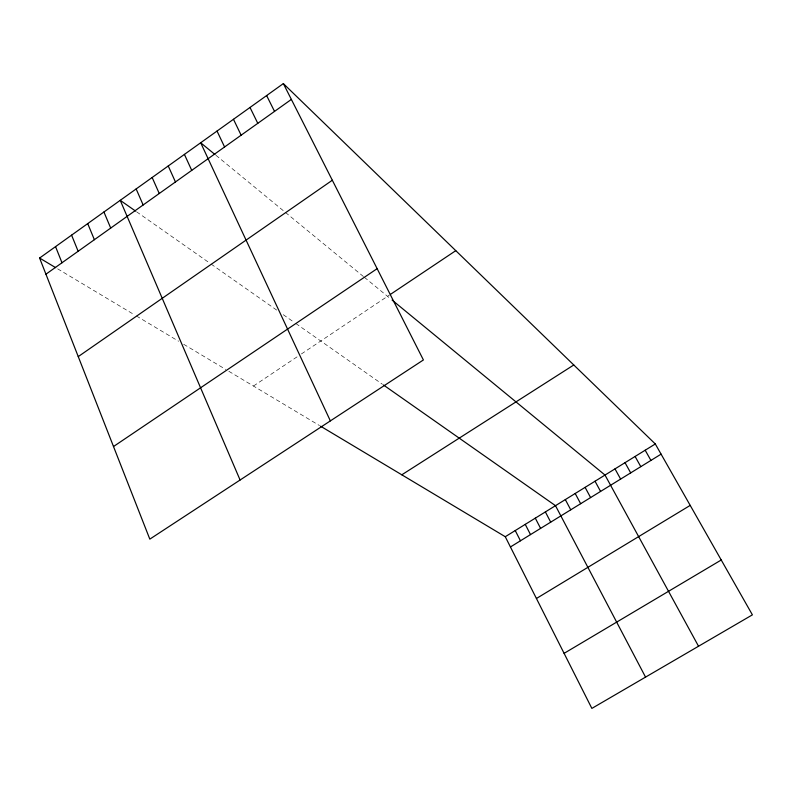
<?xml version="1.0" encoding="UTF-8"?>
<svg xmlns="http://www.w3.org/2000/svg" width="792" height="792" viewBox="0 0 792 792"><rect width="100%" height="100%" fill="white"/><g stroke="black" fill="none" stroke-linecap="round" stroke-linejoin="round"><path stroke-width="0.59" stroke-dasharray="3.96 2.97" d="M253.46 386.031L297.525 356.548M301.386 353.965L389.466 295.03M57.608 268.825L134.313 314.731M136.343 315.939L178.645 341.253M183.665 344.263L225.77 369.458M228.809 371.28L319.542 425.581M136.551 211.771L210.127 263.389M211.078 264.053L277.339 310.543M283.249 314.681L293.901 322.156M295.822 323.502L382.506 384.318M215.919 155.281L284.566 211.702M285.447 212.434L363.449 276.537M364.35 277.269L390.268 298.574"/><path stroke-width="1.19" d="M283.348 83.596L423.403 359.954L149.817 539.134L39.6 258.043L283.348 83.596L655.301 443.965L752.4 614.849L591.862 708.404L505.266 536.719L320.582 426.195M45.936 274.2L291.367 99.416M78.25 356.608L332.323 180.239M113.513 446.53L377.14 268.666M390.436 294.386L455.786 250.658M401.811 474.804L573.784 364.983M505.266 536.719L655.301 443.965M510.434 546.965L661.092 454.153M536.422 598.495L690.208 505.395M564.092 653.351L721.235 560.003M39.6 258.043L55.648 267.647M135.551 211.068L120.236 200.326L240.085 480.011M383.477 385.001L555.489 505.672L645.549 677.12M214.978 154.509L200.683 142.758L330.363 420.889M392.089 300.069L605.009 475.061L698.534 646.242M645.183 450.222L650.925 460.409M635.095 456.459L640.797 466.656M625.027 462.677L630.689 472.873M614.998 468.874L620.621 479.081M595.039 481.219L600.574 491.426M585.11 487.357L590.594 497.574M575.2 493.485L580.655 503.702M565.33 499.584L570.745 509.81M545.381 511.919L550.707 522.156M535.303 518.146L540.589 528.383M525.254 524.363L530.511 534.6M515.245 530.551L520.453 540.788M266.627 95.555L274.527 111.405M250.005 107.455L257.786 123.324M233.472 119.285L241.134 135.185M217.028 131.056L224.582 146.975M184.417 154.4L191.733 170.369M168.241 165.974L175.448 181.962M152.153 177.487L159.251 193.495M136.155 188.941L143.144 204.97M103.93 211.999L110.702 228.076M87.714 223.611L94.377 239.699M71.587 235.155L78.141 251.262M55.549 246.629L61.994 262.766"/></g></svg>
